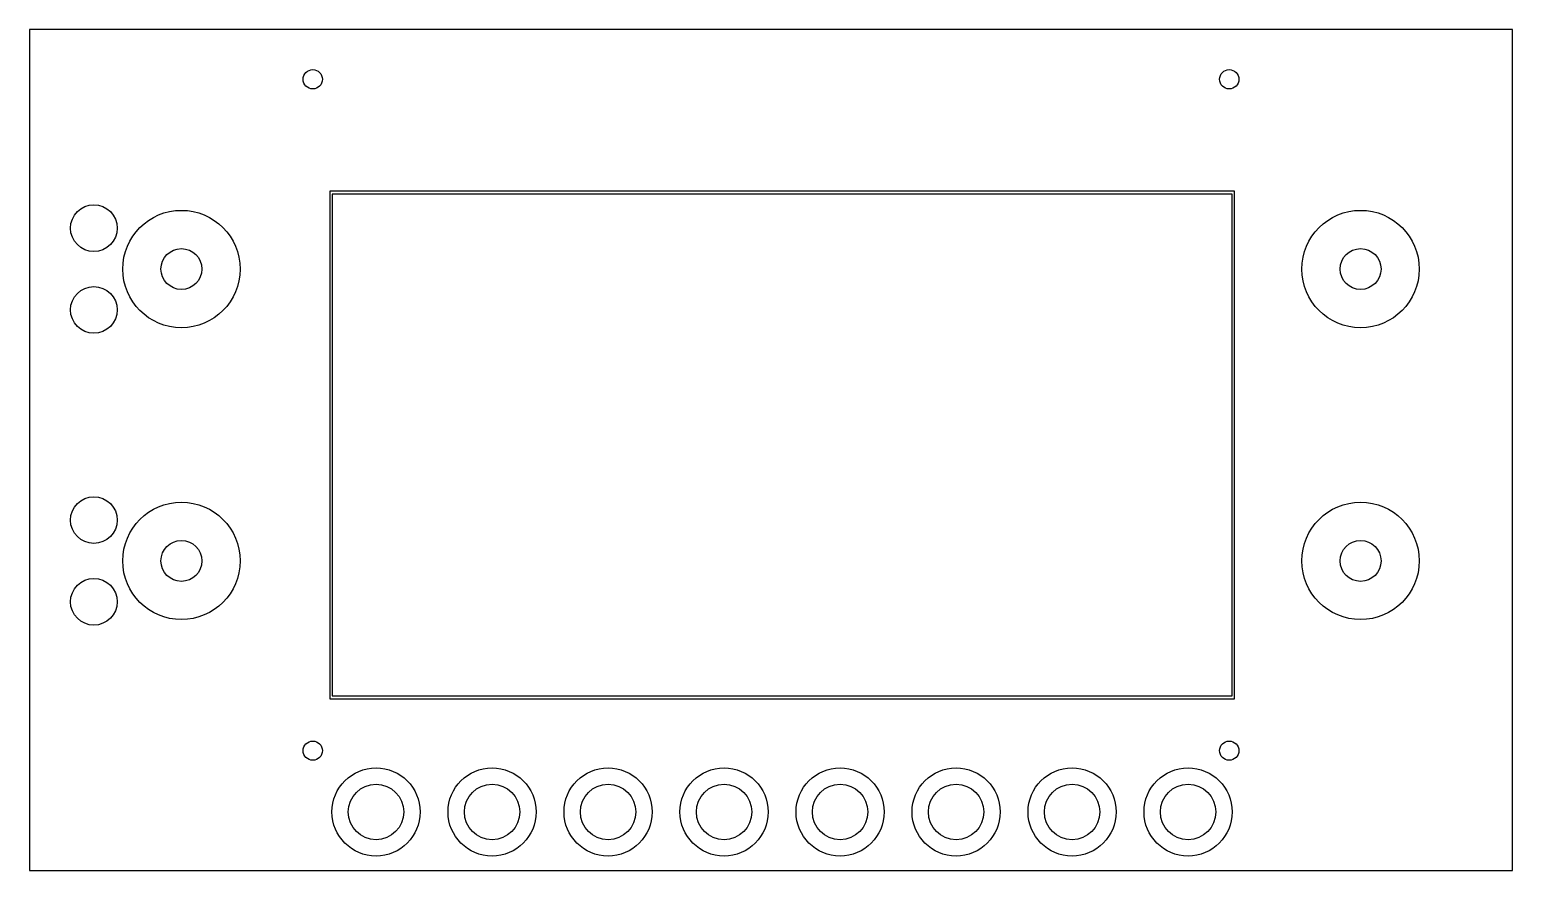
# Model space of a CAD drawing. Header units: millimetres. Extents: x -127 to 127, y 0 to 144.
import ezdxf

# ---------------------------------------------------------------- set-up
doc = ezdxf.new("R2010")
doc.units = ezdxf.units.MM
for name, color, linetype in [('Circle', 7, 'CONTINUOUS'), ('Circle001', 7, 'CONTINUOUS'), ('Circle002', 7, 'CONTINUOUS'), ('Circle003', 7, 'CONTINUOUS'), ('Circle004', 7, 'CONTINUOUS'), ('Circle005', 7, 'CONTINUOUS'), ('Circle006', 7, 'CONTINUOUS'), ('Circle007', 7, 'CONTINUOUS'), ('Circle008', 7, 'CONTINUOUS'), ('Circle009', 7, 'CONTINUOUS'), ('Circle010', 7, 'CONTINUOUS'), ('Circle011', 7, 'CONTINUOUS'), ('Circle012', 7, 'CONTINUOUS'), ('Circle013', 7, 'CONTINUOUS'), ('Circle014', 7, 'CONTINUOUS'), ('Circle015', 7, 'CONTINUOUS'), ('Circle016', 7, 'CONTINUOUS'), ('Circle017', 7, 'CONTINUOUS'), ('Circle018', 7, 'CONTINUOUS'), ('Circle019', 7, 'CONTINUOUS'), ('Circle020', 7, 'CONTINUOUS'), ('Circle021', 7, 'CONTINUOUS'), ('Circle022', 7, 'CONTINUOUS'), ('Circle023', 7, 'CONTINUOUS'), ('Circle024', 7, 'CONTINUOUS'), ('Circle025', 7, 'CONTINUOUS'), ('Circle026', 7, 'CONTINUOUS'), ('Circle027', 7, 'CONTINUOUS'), ('Circle028', 7, 'CONTINUOUS'), ('Circle029', 7, 'CONTINUOUS'), ('Circle030', 7, 'CONTINUOUS'), ('Circle031', 7, 'CONTINUOUS'), ('Rectangle', 7, 'CONTINUOUS'), ('Rectangle001', 7, 'CONTINUOUS'), ('Rectangle002', 7, 'CONTINUOUS')]:
    doc.layers.add(name, color=color, linetype=linetype)

msp = doc.modelspace()

# ---------------------------------------------------------------- linework, layer by layer
at = {"layer": 'Circle'}
msp.add_circle((-78.5, 20.5), 1.65, dxfattribs=at)
at = {"layer": 'Circle001'}
msp.add_circle((-78.5, 135.5), 1.65, dxfattribs=at)
at = {"layer": 'Circle002'}
msp.add_circle((78.5, 20.5), 1.65, dxfattribs=at)
at = {"layer": 'Circle003'}
msp.add_circle((78.5, 135.5), 1.65, dxfattribs=at)
at = {"layer": 'Circle004'}
msp.add_circle((-67.66, 10), 4.75, dxfattribs=at)
at = {"layer": 'Circle005'}
msp.add_circle((-67.66, 10), 7.55, dxfattribs=at)
at = {"layer": 'Circle006'}
msp.add_circle((-47.78, 10), 4.75, dxfattribs=at)
at = {"layer": 'Circle007'}
msp.add_circle((-47.78, 10), 7.55, dxfattribs=at)
at = {"layer": 'Circle008'}
msp.add_circle((-27.91, 10), 4.75, dxfattribs=at)
at = {"layer": 'Circle009'}
msp.add_circle((-27.91, 10), 7.55, dxfattribs=at)
at = {"layer": 'Circle010'}
msp.add_circle((-8.04, 10), 4.75, dxfattribs=at)
at = {"layer": 'Circle011'}
msp.add_circle((-8.04, 10), 7.55, dxfattribs=at)
at = {"layer": 'Circle012'}
msp.add_circle((11.84, 10), 4.75, dxfattribs=at)
at = {"layer": 'Circle013'}
msp.add_circle((11.84, 10), 7.55, dxfattribs=at)
at = {"layer": 'Circle014'}
msp.add_circle((31.71, 10), 4.75, dxfattribs=at)
at = {"layer": 'Circle015'}
msp.add_circle((31.71, 10), 7.55, dxfattribs=at)
at = {"layer": 'Circle016'}
msp.add_circle((51.58, 10), 4.75, dxfattribs=at)
at = {"layer": 'Circle017'}
msp.add_circle((51.58, 10), 7.55, dxfattribs=at)
at = {"layer": 'Circle018'}
msp.add_circle((71.45, 10), 4.75, dxfattribs=at)
at = {"layer": 'Circle019'}
msp.add_circle((71.45, 10), 7.55, dxfattribs=at)
at = {"layer": 'Circle020'}
msp.add_circle((-101, 103), 3.5, dxfattribs=at)
at = {"layer": 'Circle021'}
msp.add_circle((-101, 103), 10.05, dxfattribs=at)
at = {"layer": 'Circle022'}
msp.add_circle((-101, 53), 3.5, dxfattribs=at)
at = {"layer": 'Circle023'}
msp.add_circle((-101, 53), 10.05, dxfattribs=at)
at = {"layer": 'Circle024'}
msp.add_circle((101, 103), 3.5, dxfattribs=at)
at = {"layer": 'Circle025'}
msp.add_circle((101, 103), 10.05, dxfattribs=at)
at = {"layer": 'Circle026'}
msp.add_circle((101, 53), 3.5, dxfattribs=at)
at = {"layer": 'Circle027'}
msp.add_circle((101, 53), 10.05, dxfattribs=at)
at = {"layer": 'Circle028'}
msp.add_circle((-116, 110), 4, dxfattribs=at)
at = {"layer": 'Circle029'}
msp.add_circle((-116, 96), 4, dxfattribs=at)
at = {"layer": 'Circle030'}
msp.add_circle((-116, 60), 4, dxfattribs=at)
at = {"layer": 'Circle031'}
msp.add_circle((-116, 46), 4, dxfattribs=at)
at = {"layer": 'Rectangle'}
for p, q in [((127, 144), (-127, 144)), ((-127, 144), (-127, 0)), ((127, 0), (127, 144)), ((-127, 0), (127, 0))]:
    msp.add_line(p, q, dxfattribs=at)
at = {"layer": 'Rectangle001'}
for p, q in [((79.4, 116.35), (-75.6, 116.35)), ((-75.6, 116.35), (-75.6, 29.35)), ((79.4, 29.35), (79.4, 116.35)), ((-75.6, 29.35), (79.4, 29.35))]:
    msp.add_line(p, q, dxfattribs=at)
at = {"layer": 'Rectangle002'}
for p, q in [((79, 115.81), (-75.2, 115.81)), ((-75.2, 115.81), (-75.2, 29.89)), ((79, 29.89), (79, 115.81)), ((-75.2, 29.89), (79, 29.89))]:
    msp.add_line(p, q, dxfattribs=at)

doc.saveas('drawing.dxf')
